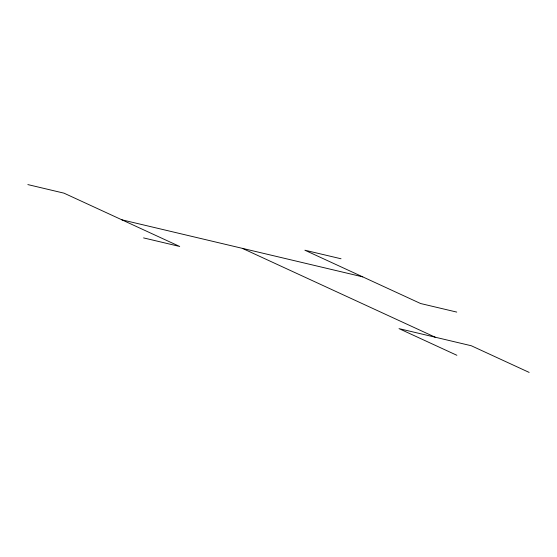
<?xml version="1.0" encoding="UTF-8"?>
<svg xmlns="http://www.w3.org/2000/svg" width="557" height="557" viewBox="0 0 557 557"><rect width="100%" height="100%" fill="white"/><g stroke="black" fill="none" stroke-linecap="round" stroke-linejoin="round"><path stroke-width="0.84" d="M27.85 184.59L63.985 193.154L179.702 246.466L143.567 237.902M341.03 258.775L304.895 250.218L420.612 303.53L456.747 312.087M121.844 219.806L362.753 276.871M529.15 372.41L471.292 345.751L399.021 328.63L456.879 355.289M242.295 248.338L435.156 337.194"/></g></svg>
